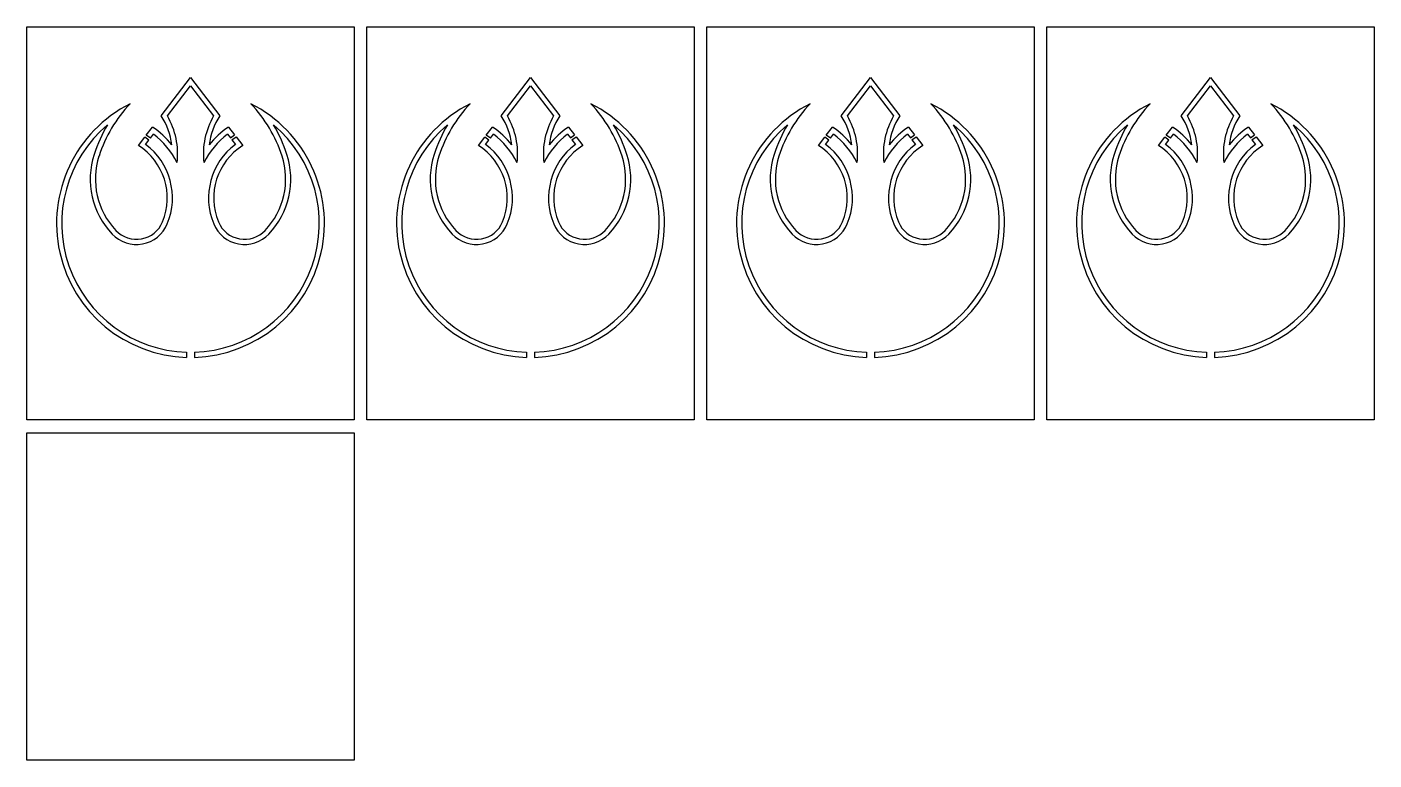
# Model space of a CAD drawing. Header units: millimetres. Extents: x -262 to 261, y -208 to 76.
import ezdxf

# ---------------------------------------------------------------- set-up
doc = ezdxf.new("R2010")
doc.units = ezdxf.units.MM
doc.layers.add('1', color=5, linetype='Continuous')
doc.layers.add('2', color=1, linetype='Continuous')

msp = doc.modelspace()

# ---------------------------------------------------------------- linework, layer by layer
at = {"layer": '1'}
for p, q in [((-209.4, 41.78), (-198, 56.64)), ((-206.98, 41.66), (-198, 53.36)), ((-198, 56.64), (-186.6, 41.78)), ((-198, 53.36), (-189.02, 41.66)), ((-77.4, 41.78), (-66, 56.64)), ((-74.98, 41.66), (-66, 53.36)), ((-66, 56.64), (-54.6, 41.78)), ((-66, 53.36), (-57.02, 41.66)), ((54.6, 41.78), (66, 56.64)), ((57.02, 41.66), (66, 53.36)), ((66, 56.64), (77.4, 41.78)), ((66, 53.36), (74.98, 41.66)), ((186.6, 41.78), (198, 56.64)), ((189.02, 41.66), (198, 53.36)), ((198, 56.64), (209.4, 41.78)), ((198, 53.36), (206.98, 41.66)), ((-215.18, 34.26), (-212.8, 37.35)), ((-183.2, 37.35), (-180.93, 34.4)), ((-83.18, 34.26), (-80.8, 37.35)), ((-51.2, 37.35), (-48.93, 34.4)), ((48.82, 34.26), (51.2, 37.35)), ((80.8, 37.35), (83.07, 34.4)), ((180.82, 34.26), (183.2, 37.35)), ((212.8, 37.35), (215.07, 34.4)), ((-218.25, 30.25), (-215.78, 33.47)), ((-214.19, 32.25), (-215.78, 33.46)), ((-215.43, 30.65), (-214.2, 32.25)), ((-213.59, 33.04), (-215.18, 34.26)), ((-213.59, 33.04), (-212.38, 34.61)), ((-183.62, 34.61), (-182.52, 33.18)), ((-182.52, 33.18), (-180.93, 34.4)), ((-181.91, 32.39), (-180.32, 33.61)), ((-181.91, 32.39), (-180.57, 30.64)), ((-180.32, 33.61), (-177.7, 30.19)), ((-86.25, 30.25), (-83.78, 33.47)), ((-82.19, 32.25), (-83.78, 33.46)), ((-83.43, 30.65), (-82.2, 32.25)), ((-81.59, 33.04), (-83.18, 34.26)), ((-81.59, 33.04), (-80.38, 34.61)), ((-51.62, 34.61), (-50.52, 33.18)), ((-50.52, 33.18), (-48.93, 34.4)), ((-49.91, 32.39), (-48.32, 33.61)), ((-49.91, 32.39), (-48.57, 30.64)), ((-48.32, 33.61), (-45.7, 30.19)), ((45.75, 30.25), (48.22, 33.47)), ((49.81, 32.25), (48.22, 33.46)), ((48.57, 30.65), (49.8, 32.25)), ((50.41, 33.04), (48.82, 34.26)), ((50.41, 33.04), (51.62, 34.61)), ((80.38, 34.61), (81.48, 33.18)), ((81.48, 33.18), (83.07, 34.4)), ((82.09, 32.39), (83.68, 33.61)), ((82.09, 32.39), (83.43, 30.64)), ((83.68, 33.61), (86.3, 30.19)), ((177.75, 30.25), (180.22, 33.47)), ((181.81, 32.25), (180.22, 33.46)), ((180.57, 30.65), (181.8, 32.25)), ((182.41, 33.04), (180.82, 34.26)), ((182.41, 33.04), (183.62, 34.61)), ((212.38, 34.61), (213.48, 33.18)), ((213.48, 33.18), (215.07, 34.4)), ((214.09, 32.39), (215.68, 33.61)), ((214.09, 32.39), (215.43, 30.64)), ((215.68, 33.61), (218.3, 30.19)), ((-199.5, -49.98), (-199.5, -51.98)), ((-196.5, -49.98), (-196.5, -51.98)), ((-67.5, -49.98), (-67.5, -51.98)), ((-64.5, -49.98), (-64.5, -51.98)), ((64.5, -49.98), (64.5, -51.98)), ((67.5, -49.98), (67.5, -51.98)), ((196.5, -49.98), (196.5, -51.98)), ((199.5, -49.98), (199.5, -51.98))]:
    msp.add_line(p, q, dxfattribs=at)
for centre, radius, start, end in [((-198, 0), 52, 116.8035, 268.3466), ((-183.1, 9.82), 53, 136.3421, 162.0755), ((-198, 0), 52, 271.653, 63.1965), ((-212.9, 9.82), 53, 17.9245, 43.6579), ((-66, 0), 52, 116.8035, 268.3466), ((-51.1, 9.82), 53, 136.3421, 162.0755), ((-66, 0), 52, 271.653, 63.1965), ((-80.9, 9.82), 53, 17.9245, 43.6579), ((66, 0), 52, 116.8035, 268.3466), ((80.9, 9.82), 53, 136.3421, 162.0755), ((66, 0), 52, 271.653, 63.1965), ((51.1, 9.82), 53, 17.9245, 43.6579), ((198, 0), 52, 116.8035, 268.3466), ((212.9, 9.82), 53, 136.3421, 162.0755), ((198, 0), 52, 271.653, 63.1965), ((183.1, 9.82), 53, 17.9245, 43.6579), ((-198, 0), 50, 130.0556, 268.2807), ((-183.1, 9.82), 55, 148.8547, 162.0755), ((-231, 9.82), 33, 38.6222, 56.5322), ((-232, 27), 27, 7.2822, 33.1892), ((-232, 27), 29, 353.1734, 30.3612), ((-198, 0), 50, 271.7187, 49.9444), ((-164, 27), 29, 149.6388, 186.8266), ((-164, 27), 27, 146.8108, 172.7178), ((-165, 9.82), 33, 123.4678, 141.3778), ((-212.9, 9.82), 55, 17.9245, 31.1453), ((-66, 0), 50, 130.0556, 268.2807), ((-51.1, 9.82), 55, 148.8547, 162.0755), ((-99, 9.82), 33, 38.6222, 56.5322), ((-100, 27), 27, 7.2822, 33.1892), ((-100, 27), 29, 353.1734, 30.3612), ((-66, 0), 50, 271.7187, 49.9444), ((-32, 27), 29, 149.6388, 186.8266), ((-32, 27), 27, 146.8108, 172.7178), ((-33, 9.82), 33, 123.4678, 141.3778), ((-80.9, 9.82), 55, 17.9245, 31.1453), ((66, 0), 50, 130.0556, 268.2807), ((80.9, 9.82), 55, 148.8547, 162.0755), ((33, 9.82), 33, 38.6222, 56.5322), ((32, 27), 27, 7.2822, 33.1892), ((32, 27), 29, 353.1734, 30.3612), ((66, 0), 50, 271.7187, 49.9444), ((100, 27), 29, 149.6388, 186.8266), ((100, 27), 27, 146.8108, 172.7178), ((99, 9.82), 33, 123.4678, 141.3778), ((51.1, 9.82), 55, 17.9245, 31.1453), ((198, 0), 50, 130.0556, 268.2807), ((212.9, 9.82), 55, 148.8547, 162.0755), ((165, 9.82), 33, 38.6222, 56.5322), ((164, 27), 27, 7.2822, 33.1892), ((164, 27), 29, 353.1734, 30.3612), ((198, 0), 50, 271.7187, 49.9444), ((232, 27), 29, 149.6388, 186.8266), ((232, 27), 27, 146.8108, 172.7178), ((231, 9.82), 33, 123.4678, 141.3778), ((183.1, 9.82), 55, 17.9245, 31.1453), ((-231, 9.82), 31, 26.2861, 53.0923), ((-165, 9.82), 31, 126.9077, 153.7139), ((-99, 9.82), 31, 26.2861, 53.0923), ((-33, 9.82), 31, 126.9077, 153.7139), ((33, 9.82), 31, 26.2861, 53.0923), ((99, 9.82), 31, 126.9077, 153.7139), ((165, 9.82), 31, 26.2861, 53.0923), ((231, 9.82), 31, 126.9077, 153.7139), ((-205.94, 17.21), 31, 162.0755, 223.4823), ((-231.17, 9.83), 24.16, 337.5165, 57.6733), ((-231, 9.82), 26, 337.3801, 53.2063), ((-165, 9.82), 26, 126.7937, 202.6199), ((-165, 9.82), 24, 121.9516, 202.6199), ((-190.06, 17.21), 31, 316.5177, 17.9245), ((-73.94, 17.21), 31, 162.0755, 223.4823), ((-99.17, 9.83), 24.16, 337.5165, 57.6733), ((-99, 9.82), 26, 337.3801, 53.2063), ((-33, 9.82), 26, 126.7937, 202.6199), ((-33, 9.82), 24, 121.9516, 202.6199), ((-58.06, 17.21), 31, 316.5177, 17.9245), ((58.06, 17.21), 31, 162.0755, 223.4823), ((32.83, 9.83), 24.16, 337.5165, 57.6733), ((33, 9.82), 26, 337.3801, 53.2063), ((99, 9.82), 26, 126.7937, 202.6199), ((99, 9.82), 24, 121.9516, 202.6199), ((73.94, 17.21), 31, 316.5177, 17.9245), ((190.06, 17.21), 31, 162.0755, 223.4823), ((164.83, 9.83), 24.16, 337.5165, 57.6733), ((165, 9.82), 26, 337.3801, 53.2063), ((231, 9.82), 26, 126.7937, 202.6199), ((231, 9.82), 24, 121.9516, 202.6199), ((205.94, 17.21), 31, 316.5177, 17.9245), ((-205.94, 17.21), 29, 162.0755, 223.4823), ((-190.06, 17.21), 29, 316.5177, 17.9245), ((-73.94, 17.21), 29, 162.0755, 223.4823), ((-58.06, 17.21), 29, 316.5177, 17.9245), ((58.06, 17.21), 29, 162.0755, 223.4823), ((73.94, 17.21), 29, 316.5177, 17.9245), ((190.06, 17.21), 29, 162.0755, 223.4823), ((205.94, 17.21), 29, 316.5177, 17.9245), ((-219, 4.82), 11, 223.4823, 337.3801), ((-177, 4.82), 11, 202.6199, 316.5177), ((-87, 4.82), 11, 223.4823, 337.3801), ((-45, 4.82), 11, 202.6199, 316.5177), ((45, 4.82), 11, 223.4823, 337.3801), ((87, 4.82), 11, 202.6199, 316.5177), ((177, 4.82), 11, 223.4823, 337.3801), ((219, 4.82), 11, 202.6199, 316.5177), ((-219, 4.82), 13, 223.4823, 337.3801), ((-177, 4.82), 13, 202.6199, 316.5177), ((-87, 4.82), 13, 223.4823, 337.3801), ((-45, 4.82), 13, 202.6199, 316.5177), ((45, 4.82), 13, 223.4823, 337.3801), ((87, 4.82), 13, 202.6199, 316.5177), ((177, 4.82), 13, 223.4823, 337.3801), ((219, 4.82), 13, 202.6199, 316.5177)]:
    msp.add_arc(centre, radius, start, end, dxfattribs=at)
at = {"layer": '2', "color": 1}
for p, q in [((-261.5, -76.2), (-261.5, 76.2)), ((-261.5, 76.2), (-134.5, 76.2)), ((-134.5, 76.2), (-134.5, -76.2)), ((-129.5, -76.2), (-129.5, 76.2)), ((-129.5, 76.2), (-2.5, 76.2)), ((-2.5, 76.2), (-2.5, -76.2)), ((2.5, -76.2), (2.5, 76.2)), ((2.5, 76.2), (129.5, 76.2)), ((129.5, 76.2), (129.5, -76.2)), ((134.5, -76.2), (134.5, 76.2)), ((134.5, 76.2), (261.5, 76.2)), ((261.5, 76.2), (261.5, -76.2)), ((-134.5, -76.2), (-261.5, -76.2)), ((-2.5, -76.2), (-129.5, -76.2)), ((129.5, -76.2), (2.5, -76.2)), ((261.5, -76.2), (134.5, -76.2))]:
    msp.add_line(p, q, dxfattribs=at)
at = {"layer": '2'}
msp.add_lwpolyline([(-261.5, -81.2), (-134.5, -81.2), (-134.5, -208.2), (-261.5, -208.2)], close=True, dxfattribs=at)

doc.saveas('drawing.dxf')
